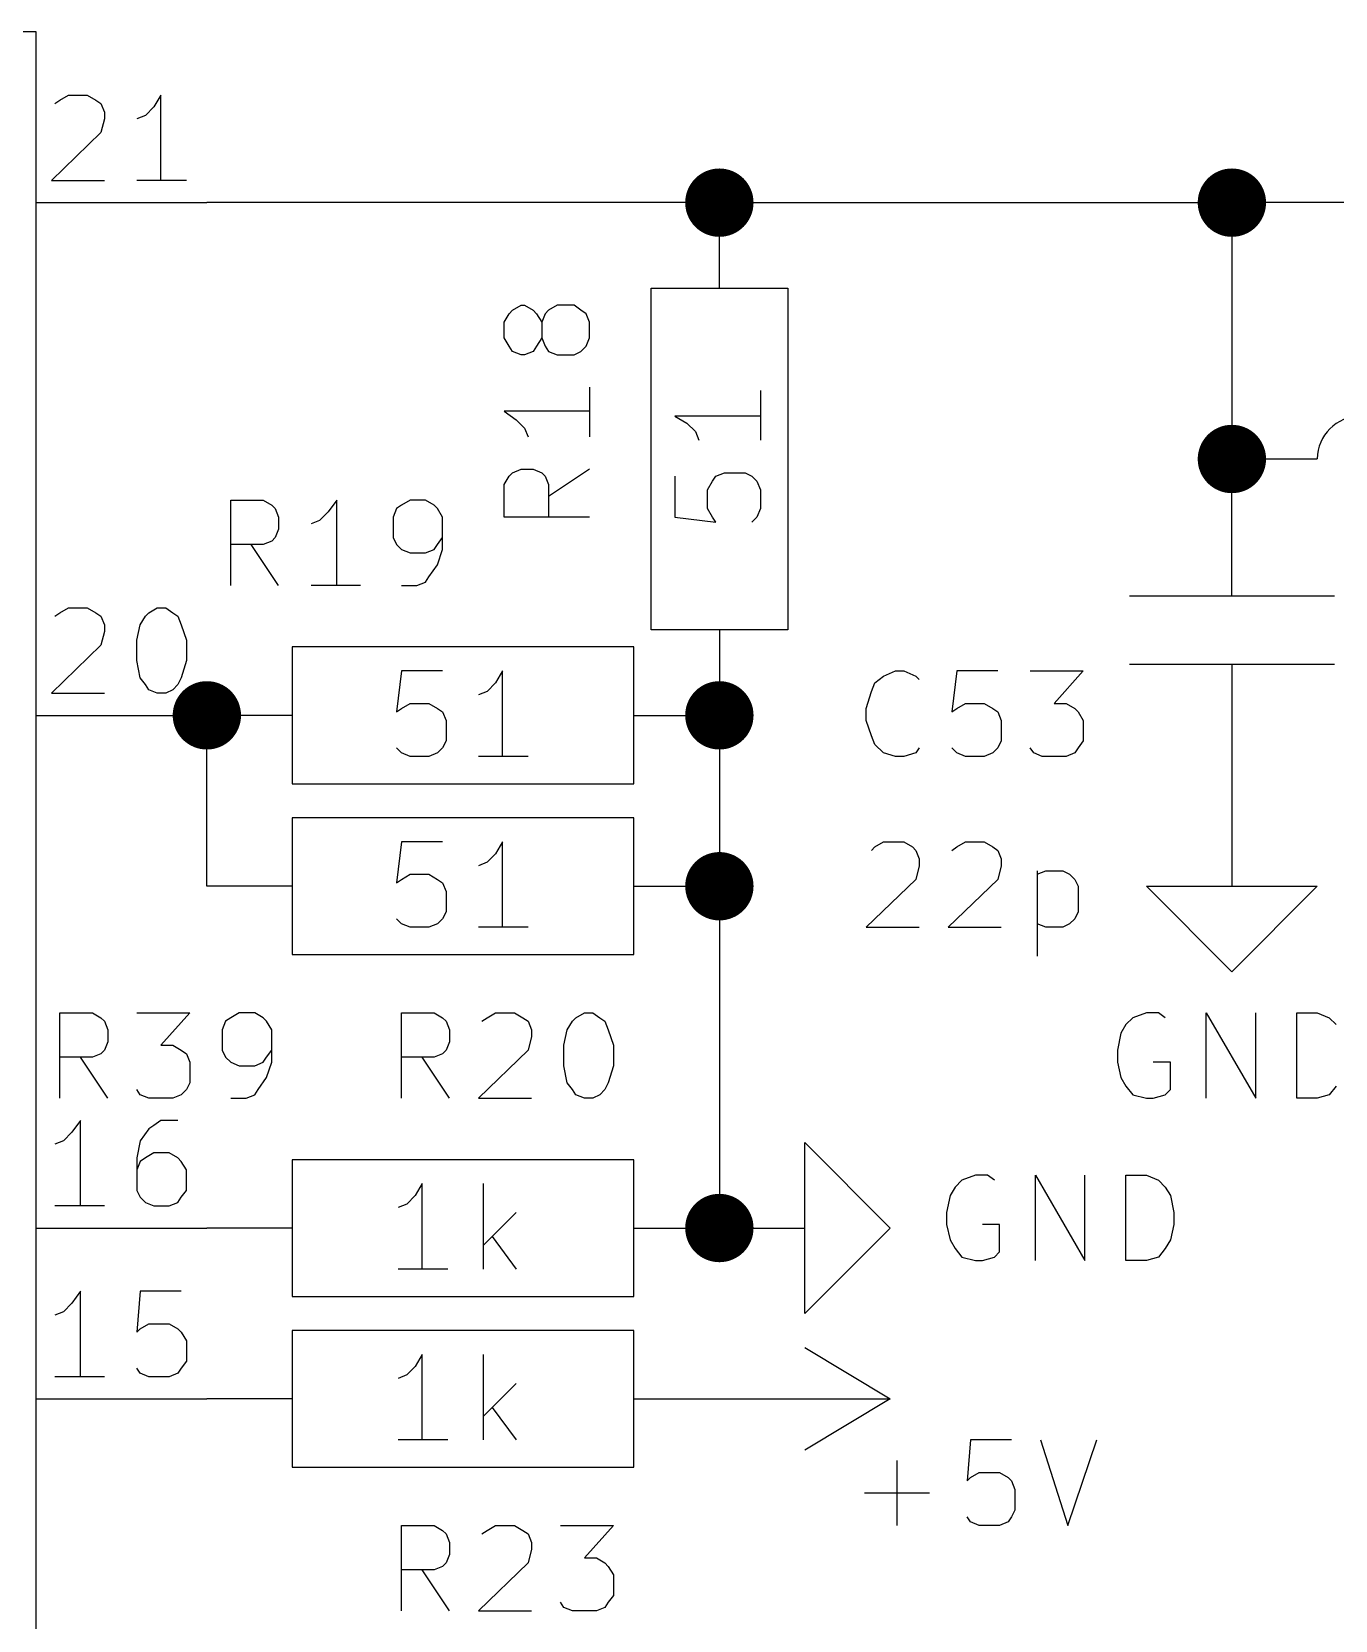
# Model space of a CAD drawing. Extents: x -2.2 to 11.3, y -7.9 to -0.4.
# Drawn here: x 4.297 to 5.06, y -5.179 to -4.25 of the extents above; entities that cross this region are included whole.
import ezdxf

# ---------------------------------------------------------------- set-up
doc = ezdxf.new("R2010")
doc.units = 0
doc.header["$MEASUREMENT"] = 0
for name, color, linetype in [('CYAN2', 4, 'CONTINUOUS'), ('GREEN2', 3, 'CONTINUOUS'), ('LYELLOW', 51, 'CONTINUOUS'), ('RED2', 1, 'CONTINUOUS')]:
    doc.layers.add(name, color=color, linetype=linetype)

msp = doc.modelspace()

# ---------------------------------------------------------------- linework, layer by layer
at = {"layer": 'CYAN2', "linetype": 'CONTINUOUS'}
for p, q in [((4.574, -4.42), (4.577, -4.415)), ((4.577, -4.415), (4.579, -4.413)), ((4.579, -4.413), (4.584, -4.41)), ((4.584, -4.41), (4.586, -4.41)), ((4.586, -4.41), (4.591, -4.413)), ((4.591, -4.413), (4.593, -4.415)), ((4.593, -4.415), (4.596, -4.42)), ((4.598, -4.415), (4.596, -4.42)), ((4.6, -4.413), (4.598, -4.415)), ((4.605, -4.41), (4.6, -4.413)), ((4.615, -4.41), (4.605, -4.41)), ((4.619, -4.413), (4.615, -4.41)), ((4.622, -4.415), (4.619, -4.413)), ((4.624, -4.42), (4.622, -4.415)), ((4.574, -4.429), (4.574, -4.42)), ((4.596, -4.42), (4.596, -4.429)), ((4.624, -4.429), (4.624, -4.42)), ((4.577, -4.434), (4.574, -4.429)), ((4.596, -4.429), (4.593, -4.434)), ((4.596, -4.429), (4.598, -4.434)), ((4.622, -4.434), (4.624, -4.429)), ((4.579, -4.437), (4.577, -4.434)), ((4.584, -4.439), (4.579, -4.437)), ((4.586, -4.439), (4.584, -4.439)), ((4.591, -4.437), (4.586, -4.439)), ((4.593, -4.434), (4.591, -4.437)), ((4.598, -4.434), (4.6, -4.437)), ((4.6, -4.437), (4.605, -4.439)), ((4.605, -4.439), (4.615, -4.439)), ((4.615, -4.439), (4.619, -4.437)), ((4.619, -4.437), (4.622, -4.434)), ((4.624, -4.458), (4.624, -4.487)), ((4.724, -4.46), (4.724, -4.489)), ((4.624, -4.472), (4.574, -4.472)), ((4.574, -4.472), (4.581, -4.477)), ((4.581, -4.477), (4.586, -4.482)), ((4.724, -4.475), (4.674, -4.475)), ((4.674, -4.475), (4.681, -4.479)), ((4.681, -4.479), (4.686, -4.484)), ((4.586, -4.482), (4.588, -4.487)), ((4.686, -4.484), (4.688, -4.489)), ((4.577, -4.51), (4.579, -4.508)), ((4.579, -4.508), (4.584, -4.506)), ((4.584, -4.506), (4.591, -4.506)), ((4.591, -4.506), (4.596, -4.508)), ((4.596, -4.508), (4.598, -4.51)), ((4.624, -4.506), (4.6, -4.522)), ((4.698, -4.51), (4.703, -4.508)), ((4.703, -4.508), (4.715, -4.508)), ((4.715, -4.508), (4.719, -4.51)), ((4.574, -4.515), (4.577, -4.51)), ((4.574, -4.534), (4.574, -4.515)), ((4.598, -4.51), (4.6, -4.515)), ((4.6, -4.515), (4.6, -4.534)), ((4.674, -4.51), (4.674, -4.534)), ((4.693, -4.518), (4.696, -4.513)), ((4.696, -4.513), (4.698, -4.51)), ((4.719, -4.51), (4.722, -4.513)), ((4.722, -4.513), (4.724, -4.518)), ((4.414, -4.574), (4.414, -4.524)), ((4.414, -4.524), (4.433, -4.524)), ((4.433, -4.524), (4.438, -4.527)), ((4.476, -4.524), (4.471, -4.531)), ((4.476, -4.574), (4.476, -4.524)), ((4.519, -4.524), (4.514, -4.527)), ((4.528, -4.524), (4.519, -4.524)), ((4.533, -4.527), (4.528, -4.524)), ((4.693, -4.529), (4.693, -4.518)), ((4.724, -4.518), (4.724, -4.529)), ((4.438, -4.527), (4.44, -4.529)), ((4.44, -4.529), (4.442, -4.534)), ((4.442, -4.534), (4.442, -4.541)), ((4.471, -4.531), (4.466, -4.536)), ((4.511, -4.529), (4.509, -4.534)), ((4.509, -4.534), (4.509, -4.546)), ((4.514, -4.527), (4.511, -4.529)), ((4.535, -4.529), (4.533, -4.527)), ((4.538, -4.534), (4.535, -4.529)), ((4.538, -4.553), (4.538, -4.534)), ((4.624, -4.534), (4.574, -4.534)), ((4.674, -4.534), (4.698, -4.537)), ((4.696, -4.534), (4.693, -4.529)), ((4.698, -4.537), (4.696, -4.534)), ((4.722, -4.534), (4.719, -4.537)), ((4.724, -4.529), (4.722, -4.534)), ((4.442, -4.541), (4.44, -4.546)), ((4.466, -4.536), (4.461, -4.538)), ((4.433, -4.55), (4.414, -4.55)), ((4.442, -4.574), (4.426, -4.55)), ((4.438, -4.548), (4.433, -4.55)), ((4.44, -4.546), (4.438, -4.548)), ((4.509, -4.546), (4.511, -4.55)), ((4.511, -4.55), (4.514, -4.553)), ((4.514, -4.553), (4.519, -4.555)), ((4.528, -4.555), (4.533, -4.553)), ((4.533, -4.553), (4.535, -4.55)), ((4.535, -4.55), (4.538, -4.546)), ((4.535, -4.562), (4.538, -4.553)), ((4.519, -4.555), (4.528, -4.555)), ((4.53, -4.569), (4.535, -4.562)), ((4.523, -4.574), (4.528, -4.572)), ((4.528, -4.572), (4.53, -4.569)), ((4.49, -4.574), (4.461, -4.574)), ((4.514, -4.574), (4.523, -4.574)), ((4.514, -4.624), (4.511, -4.648)), ((4.538, -4.624), (4.514, -4.624)), ((4.573, -4.624), (4.569, -4.631)), ((4.573, -4.674), (4.573, -4.624)), ((4.791, -4.631), (4.796, -4.627)), ((4.796, -4.627), (4.803, -4.624)), ((4.803, -4.624), (4.808, -4.624)), ((4.808, -4.624), (4.815, -4.627)), ((4.815, -4.627), (4.817, -4.629)), ((4.839, -4.624), (4.836, -4.648)), ((4.863, -4.624), (4.839, -4.624)), ((4.882, -4.624), (4.913, -4.624)), ((4.913, -4.624), (4.896, -4.643)), ((4.564, -4.636), (4.559, -4.638)), ((4.569, -4.631), (4.564, -4.636)), ((4.786, -4.646), (4.789, -4.636)), ((4.789, -4.636), (4.791, -4.631)), ((4.511, -4.648), (4.514, -4.646)), ((4.514, -4.646), (4.519, -4.643)), ((4.519, -4.643), (4.53, -4.643)), ((4.53, -4.643), (4.535, -4.646)), ((4.535, -4.646), (4.538, -4.648)), ((4.786, -4.653), (4.786, -4.646)), ((4.836, -4.648), (4.839, -4.646)), ((4.839, -4.646), (4.844, -4.643)), ((4.844, -4.643), (4.855, -4.643)), ((4.855, -4.643), (4.86, -4.646)), ((4.86, -4.646), (4.863, -4.648)), ((4.896, -4.643), (4.903, -4.643)), ((4.903, -4.643), (4.908, -4.646)), ((4.908, -4.646), (4.91, -4.648)), ((4.538, -4.648), (4.54, -4.653)), ((4.54, -4.653), (4.54, -4.665)), ((4.789, -4.662), (4.786, -4.653)), ((4.863, -4.648), (4.865, -4.653)), ((4.865, -4.653), (4.865, -4.665)), ((4.91, -4.648), (4.913, -4.653)), ((4.913, -4.653), (4.913, -4.665)), ((4.54, -4.665), (4.538, -4.669)), ((4.791, -4.667), (4.789, -4.662)), ((4.865, -4.665), (4.863, -4.669)), ((4.913, -4.665), (4.91, -4.669)), ((4.514, -4.672), (4.511, -4.669)), ((4.519, -4.674), (4.514, -4.672)), ((4.53, -4.674), (4.519, -4.674)), ((4.535, -4.672), (4.53, -4.674)), ((4.538, -4.669), (4.535, -4.672)), ((4.588, -4.674), (4.559, -4.674)), ((4.796, -4.672), (4.791, -4.667)), ((4.803, -4.674), (4.796, -4.672)), ((4.808, -4.674), (4.803, -4.674)), ((4.815, -4.672), (4.808, -4.674)), ((4.817, -4.669), (4.815, -4.672)), ((4.839, -4.672), (4.836, -4.669)), ((4.844, -4.674), (4.839, -4.672)), ((4.855, -4.674), (4.844, -4.674)), ((4.86, -4.672), (4.855, -4.674)), ((4.863, -4.669), (4.86, -4.672)), ((4.884, -4.672), (4.882, -4.669)), ((4.889, -4.674), (4.884, -4.672)), ((4.903, -4.674), (4.889, -4.674)), ((4.908, -4.672), (4.903, -4.674)), ((4.91, -4.669), (4.908, -4.672)), ((4.514, -4.724), (4.511, -4.748)), ((4.538, -4.724), (4.514, -4.724)), ((4.569, -4.731), (4.564, -4.736)), ((4.573, -4.724), (4.569, -4.731)), ((4.573, -4.774), (4.573, -4.724)), ((4.789, -4.729), (4.791, -4.727)), ((4.791, -4.727), (4.796, -4.724)), ((4.796, -4.724), (4.808, -4.724)), ((4.808, -4.724), (4.813, -4.727)), ((4.813, -4.727), (4.815, -4.729)), ((4.815, -4.729), (4.817, -4.734)), ((4.836, -4.729), (4.839, -4.727)), ((4.839, -4.727), (4.844, -4.724)), ((4.844, -4.724), (4.855, -4.724)), ((4.855, -4.724), (4.86, -4.727)), ((4.86, -4.727), (4.863, -4.729)), ((4.863, -4.729), (4.865, -4.734)), ((4.564, -4.736), (4.559, -4.738)), ((4.817, -4.738), (4.815, -4.746)), ((4.817, -4.734), (4.817, -4.738)), ((4.865, -4.738), (4.863, -4.746)), ((4.865, -4.734), (4.865, -4.738)), ((4.511, -4.748), (4.514, -4.746)), ((4.514, -4.746), (4.519, -4.743)), ((4.519, -4.743), (4.53, -4.743)), ((4.53, -4.743), (4.535, -4.746)), ((4.535, -4.746), (4.538, -4.748)), ((4.538, -4.748), (4.54, -4.753)), ((4.815, -4.746), (4.786, -4.774)), ((4.863, -4.746), (4.834, -4.774)), ((4.886, -4.741), (4.886, -4.791)), ((4.886, -4.743), (4.891, -4.741)), ((4.891, -4.741), (4.901, -4.741)), ((4.901, -4.741), (4.905, -4.743)), ((4.905, -4.743), (4.908, -4.746)), ((4.908, -4.746), (4.91, -4.75)), ((4.54, -4.753), (4.54, -4.765)), ((4.91, -4.75), (4.91, -4.765)), ((4.54, -4.765), (4.538, -4.769)), ((4.91, -4.765), (4.908, -4.769)), ((4.514, -4.772), (4.511, -4.769)), ((4.519, -4.774), (4.514, -4.772)), ((4.53, -4.774), (4.519, -4.774)), ((4.535, -4.772), (4.53, -4.774)), ((4.538, -4.769), (4.535, -4.772)), ((4.588, -4.774), (4.559, -4.774)), ((4.786, -4.774), (4.817, -4.774)), ((4.834, -4.774), (4.865, -4.774)), ((4.891, -4.774), (4.886, -4.772)), ((4.901, -4.774), (4.891, -4.774)), ((4.905, -4.772), (4.901, -4.774)), ((4.908, -4.769), (4.905, -4.772)), ((4.314, -4.874), (4.314, -4.824)), ((4.314, -4.824), (4.333, -4.824)), ((4.333, -4.824), (4.338, -4.827)), ((4.359, -4.824), (4.39, -4.824)), ((4.39, -4.824), (4.373, -4.843)), ((4.419, -4.824), (4.414, -4.827)), ((4.428, -4.824), (4.419, -4.824)), ((4.433, -4.827), (4.428, -4.824)), ((4.514, -4.874), (4.514, -4.824)), ((4.514, -4.824), (4.533, -4.824)), ((4.533, -4.824), (4.538, -4.827)), ((4.564, -4.827), (4.569, -4.824)), ((4.569, -4.824), (4.58, -4.824)), ((4.58, -4.824), (4.585, -4.827)), ((4.616, -4.827), (4.621, -4.824)), ((4.621, -4.824), (4.626, -4.824)), ((4.626, -4.824), (4.63, -4.827)), ((4.95, -4.824), (4.942, -4.827)), ((4.957, -4.824), (4.95, -4.824)), ((4.961, -4.827), (4.957, -4.824)), ((4.985, -4.874), (4.985, -4.824)), ((4.985, -4.824), (5.014, -4.874)), ((5.014, -4.874), (5.014, -4.824)), ((5.038, -4.874), (5.038, -4.824)), ((5.038, -4.824), (5.05, -4.824)), ((5.05, -4.824), (5.057, -4.827)), ((4.338, -4.827), (4.34, -4.829)), ((4.34, -4.829), (4.342, -4.834)), ((4.411, -4.829), (4.409, -4.834)), ((4.414, -4.827), (4.411, -4.829)), ((4.435, -4.829), (4.433, -4.827)), ((4.438, -4.834), (4.435, -4.829)), ((4.538, -4.827), (4.54, -4.829)), ((4.54, -4.829), (4.542, -4.834)), ((4.561, -4.829), (4.564, -4.827)), ((4.585, -4.827), (4.588, -4.829)), ((4.588, -4.829), (4.59, -4.834)), ((4.611, -4.834), (4.614, -4.829)), ((4.614, -4.829), (4.616, -4.827)), ((4.63, -4.827), (4.633, -4.829)), ((4.633, -4.829), (4.635, -4.834)), ((4.938, -4.831), (4.935, -4.836)), ((4.942, -4.827), (4.938, -4.831)), ((5.057, -4.827), (5.061, -4.831)), ((4.342, -4.841), (4.34, -4.846)), ((4.342, -4.834), (4.342, -4.841)), ((4.409, -4.834), (4.409, -4.846)), ((4.438, -4.853), (4.438, -4.834)), ((4.542, -4.841), (4.54, -4.846)), ((4.542, -4.834), (4.542, -4.841)), ((4.59, -4.838), (4.588, -4.846)), ((4.59, -4.834), (4.59, -4.838)), ((4.609, -4.843), (4.611, -4.834)), ((4.635, -4.834), (4.638, -4.843)), ((4.935, -4.836), (4.933, -4.846)), ((4.333, -4.85), (4.314, -4.85)), ((4.342, -4.874), (4.326, -4.85)), ((4.338, -4.848), (4.333, -4.85)), ((4.34, -4.846), (4.338, -4.848)), ((4.373, -4.843), (4.38, -4.843)), ((4.38, -4.843), (4.385, -4.846)), ((4.385, -4.846), (4.388, -4.848)), ((4.388, -4.848), (4.39, -4.853)), ((4.409, -4.846), (4.411, -4.85)), ((4.411, -4.85), (4.414, -4.853)), ((4.433, -4.853), (4.435, -4.85)), ((4.435, -4.85), (4.438, -4.846)), ((4.533, -4.85), (4.514, -4.85)), ((4.542, -4.874), (4.526, -4.85)), ((4.538, -4.848), (4.533, -4.85)), ((4.54, -4.846), (4.538, -4.848)), ((4.588, -4.846), (4.559, -4.874)), ((4.609, -4.855), (4.609, -4.843)), ((4.638, -4.843), (4.638, -4.855)), ((4.933, -4.846), (4.933, -4.853)), ((4.39, -4.853), (4.39, -4.865)), ((4.414, -4.853), (4.419, -4.855)), ((4.419, -4.855), (4.428, -4.855)), ((4.428, -4.855), (4.433, -4.853)), ((4.435, -4.862), (4.438, -4.853)), ((4.611, -4.865), (4.609, -4.855)), ((4.638, -4.855), (4.635, -4.865)), ((4.933, -4.853), (4.935, -4.862)), ((4.964, -4.853), (4.954, -4.853)), ((4.964, -4.869), (4.964, -4.853)), ((4.361, -4.872), (4.359, -4.869)), ((4.388, -4.869), (4.385, -4.872)), ((4.39, -4.865), (4.388, -4.869)), ((4.428, -4.872), (4.43, -4.869)), ((4.43, -4.869), (4.435, -4.862)), ((4.614, -4.869), (4.611, -4.865)), ((4.616, -4.872), (4.614, -4.869)), ((4.633, -4.869), (4.63, -4.872)), ((4.635, -4.865), (4.633, -4.869)), ((4.935, -4.862), (4.938, -4.867)), ((4.938, -4.867), (4.942, -4.872)), ((4.961, -4.872), (4.964, -4.869)), ((5.061, -4.867), (5.057, -4.872)), ((4.366, -4.874), (4.361, -4.872)), ((4.38, -4.874), (4.366, -4.874)), ((4.385, -4.872), (4.38, -4.874)), ((4.414, -4.874), (4.423, -4.874)), ((4.423, -4.874), (4.428, -4.872)), ((4.559, -4.874), (4.59, -4.874)), ((4.621, -4.874), (4.616, -4.872)), ((4.626, -4.874), (4.621, -4.874)), ((4.63, -4.872), (4.626, -4.874)), ((4.942, -4.872), (4.95, -4.874)), ((4.95, -4.874), (4.954, -4.874)), ((4.954, -4.874), (4.961, -4.872)), ((5.05, -4.874), (5.038, -4.874)), ((5.057, -4.872), (5.05, -4.874)), ((4.526, -4.924), (4.522, -4.931)), ((4.526, -4.974), (4.526, -4.924)), ((4.562, -4.974), (4.562, -4.924)), ((4.838, -4.926), (4.835, -4.931)), ((4.842, -4.922), (4.838, -4.926)), ((4.85, -4.919), (4.842, -4.922)), ((4.857, -4.919), (4.85, -4.919)), ((4.861, -4.922), (4.857, -4.919)), ((4.885, -4.969), (4.885, -4.919)), ((4.885, -4.919), (4.914, -4.969)), ((4.914, -4.969), (4.914, -4.919)), ((4.938, -4.969), (4.938, -4.919)), ((4.938, -4.919), (4.95, -4.919)), ((4.95, -4.919), (4.957, -4.922)), ((4.957, -4.922), (4.961, -4.926)), ((4.961, -4.926), (4.964, -4.931)), ((4.522, -4.931), (4.517, -4.936)), ((4.835, -4.931), (4.833, -4.941)), ((4.964, -4.931), (4.966, -4.941)), ((4.517, -4.936), (4.512, -4.938)), ((4.581, -4.941), (4.562, -4.96)), ((4.833, -4.941), (4.833, -4.948)), ((4.966, -4.941), (4.966, -4.948)), ((4.833, -4.948), (4.835, -4.957)), ((4.864, -4.948), (4.854, -4.948)), ((4.864, -4.964), (4.864, -4.948)), ((4.966, -4.948), (4.964, -4.957)), ((4.567, -4.955), (4.581, -4.974)), ((4.835, -4.957), (4.838, -4.962)), ((4.838, -4.962), (4.842, -4.967)), ((4.961, -4.962), (4.957, -4.967)), ((4.964, -4.957), (4.961, -4.962)), ((4.842, -4.967), (4.85, -4.969)), ((4.85, -4.969), (4.854, -4.969)), ((4.854, -4.969), (4.861, -4.967)), ((4.861, -4.967), (4.864, -4.964)), ((4.95, -4.969), (4.938, -4.969)), ((4.957, -4.967), (4.95, -4.969)), ((4.541, -4.974), (4.512, -4.974)), ((4.526, -5.024), (4.522, -5.031)), ((4.526, -5.074), (4.526, -5.024)), ((4.562, -5.074), (4.562, -5.024)), ((4.517, -5.036), (4.512, -5.038)), ((4.522, -5.031), (4.517, -5.036)), ((4.581, -5.041), (4.562, -5.06)), ((4.567, -5.055), (4.581, -5.074)), ((4.541, -5.074), (4.512, -5.074)), ((4.847, -5.074), (4.845, -5.098)), ((4.871, -5.074), (4.847, -5.074)), ((4.888, -5.074), (4.904, -5.124)), ((4.904, -5.124), (4.921, -5.074)), ((4.804, -5.124), (4.804, -5.086)), ((4.847, -5.096), (4.852, -5.093)), ((4.852, -5.093), (4.864, -5.093)), ((4.864, -5.093), (4.869, -5.096)), ((4.845, -5.098), (4.847, -5.096)), ((4.869, -5.096), (4.871, -5.098)), ((4.871, -5.098), (4.873, -5.103)), ((4.785, -5.105), (4.823, -5.105)), ((4.873, -5.103), (4.873, -5.115)), ((4.847, -5.122), (4.845, -5.119)), ((4.871, -5.119), (4.869, -5.122)), ((4.873, -5.115), (4.871, -5.119)), ((4.514, -5.174), (4.514, -5.124)), ((4.514, -5.124), (4.533, -5.124)), ((4.533, -5.124), (4.538, -5.127)), ((4.538, -5.127), (4.54, -5.129)), ((4.54, -5.129), (4.542, -5.134)), ((4.561, -5.129), (4.564, -5.127)), ((4.564, -5.127), (4.569, -5.124)), ((4.569, -5.124), (4.58, -5.124)), ((4.58, -5.124), (4.585, -5.127)), ((4.585, -5.127), (4.588, -5.129)), ((4.588, -5.129), (4.59, -5.134)), ((4.607, -5.124), (4.638, -5.124)), ((4.638, -5.124), (4.621, -5.143)), ((4.852, -5.124), (4.847, -5.122)), ((4.864, -5.124), (4.852, -5.124)), ((4.869, -5.122), (4.864, -5.124)), ((4.542, -5.134), (4.542, -5.141)), ((4.59, -5.138), (4.588, -5.146)), ((4.59, -5.134), (4.59, -5.138)), ((4.538, -5.148), (4.533, -5.15)), ((4.54, -5.146), (4.538, -5.148)), ((4.542, -5.141), (4.54, -5.146)), ((4.588, -5.146), (4.559, -5.174)), ((4.621, -5.143), (4.628, -5.143)), ((4.628, -5.143), (4.633, -5.146)), ((4.633, -5.146), (4.635, -5.148)), ((4.635, -5.148), (4.638, -5.153)), ((4.533, -5.15), (4.514, -5.15)), ((4.542, -5.174), (4.526, -5.15)), ((4.638, -5.153), (4.638, -5.165)), ((4.638, -5.165), (4.635, -5.169)), ((4.559, -5.174), (4.59, -5.174)), ((4.609, -5.172), (4.607, -5.169)), ((4.614, -5.174), (4.609, -5.172)), ((4.628, -5.174), (4.614, -5.174)), ((4.633, -5.172), (4.628, -5.174)), ((4.635, -5.169), (4.633, -5.172))]:
    msp.add_line(p, q, dxfattribs=at)
at = {"layer": 'GREEN2', "linetype": 'CONTINUOUS'}
for p, q in [((4.7, -4.35), (4.4, -4.35)), ((4.7, -4.35), (5, -4.35)), ((5.05, -4.35), (5, -4.35)), ((5, -4.35), (5, -4.5)), ((4.4, -4.75), (4.4, -4.65)), ((4.7, -4.65), (4.7, -4.75)), ((4.7, -4.75), (4.7, -4.95))]:
    msp.add_line(p, q, dxfattribs=at)
at = {"layer": 'GREEN2', "const_width": 0.02}
for points in [[(4.69, -4.35, 1), (4.71, -4.35, 1)], [(4.99, -4.35, 1), (5.01, -4.35, 1)], [(4.99, -4.5, 1), (5.01, -4.5, 1)], [(4.39, -4.65, 1), (4.41, -4.65, 1)], [(4.69, -4.65, 1), (4.71, -4.65, 1)], [(4.69, -4.75, 1), (4.71, -4.75, 1)], [(4.69, -4.95, 1), (4.71, -4.95, 1)]]:
    msp.add_lwpolyline(points, format="xyb", close=True, dxfattribs=at)
at = {"layer": 'LYELLOW', "linetype": 'CONTINUOUS'}
for p, q in [((4.3, -4.25), (3.3, -4.25)), ((4.3, -5.75), (4.3, -4.25))]:
    msp.add_line(p, q, dxfattribs=at)
at = {"layer": 'RED2', "linetype": 'CONTINUOUS'}
for p, q in [((4.3, -4.25), (3.3, -4.25)), ((4.3, -4.25), (3.3, -4.25)), ((4.3, -5.75), (4.3, -4.25)), ((4.3, -5.75), (4.3, -4.25)), ((4.311, -4.292), (4.314, -4.29)), ((4.314, -4.29), (4.319, -4.287)), ((4.319, -4.287), (4.33, -4.287)), ((4.33, -4.287), (4.335, -4.29)), ((4.335, -4.29), (4.338, -4.292)), ((4.338, -4.292), (4.34, -4.297)), ((4.369, -4.294), (4.364, -4.299)), ((4.373, -4.287), (4.369, -4.294)), ((4.373, -4.337), (4.373, -4.287)), ((4.34, -4.301), (4.338, -4.309)), ((4.34, -4.297), (4.34, -4.301)), ((4.364, -4.299), (4.359, -4.301)), ((4.338, -4.309), (4.309, -4.337)), ((4.309, -4.337), (4.34, -4.337)), ((4.388, -4.337), (4.359, -4.337)), ((4.3, -4.35), (4.4, -4.35)), ((4.7, -4.4), (4.7, -4.35)), ((5.13, -4.35), (5.05, -4.35)), ((4.66, -4.6), (4.66, -4.4)), ((4.66, -4.4), (4.74, -4.4)), ((4.74, -4.4), (4.74, -4.6)), ((5.05, -4.5), (5, -4.5)), ((5, -4.58), (5, -4.5)), ((4.94, -4.58), (5.06, -4.58)), ((4.311, -4.592), (4.314, -4.59)), ((4.314, -4.59), (4.319, -4.587)), ((4.319, -4.587), (4.33, -4.587)), ((4.33, -4.587), (4.335, -4.59)), ((4.335, -4.59), (4.338, -4.592)), ((4.364, -4.592), (4.366, -4.59)), ((4.366, -4.59), (4.371, -4.587)), ((4.371, -4.587), (4.376, -4.587)), ((4.376, -4.587), (4.38, -4.59)), ((4.38, -4.59), (4.383, -4.592)), ((4.338, -4.592), (4.34, -4.597)), ((4.34, -4.601), (4.338, -4.609)), ((4.34, -4.597), (4.34, -4.601)), ((4.359, -4.606), (4.361, -4.597)), ((4.361, -4.597), (4.364, -4.592)), ((4.383, -4.592), (4.385, -4.597)), ((4.385, -4.597), (4.388, -4.606)), ((4.74, -4.6), (4.66, -4.6)), ((4.7, -4.6), (4.7, -4.65)), ((4.338, -4.609), (4.309, -4.637)), ((4.359, -4.618), (4.359, -4.606)), ((4.388, -4.606), (4.388, -4.618)), ((4.45, -4.61), (4.45, -4.69)), ((4.65, -4.61), (4.45, -4.61)), ((4.65, -4.69), (4.65, -4.61)), ((4.361, -4.628), (4.359, -4.618)), ((4.388, -4.618), (4.385, -4.628)), ((4.364, -4.632), (4.361, -4.628)), ((4.385, -4.628), (4.383, -4.632)), ((4.94, -4.62), (5.06, -4.62)), ((5, -4.62), (5, -4.7)), ((4.309, -4.637), (4.34, -4.637)), ((4.366, -4.635), (4.364, -4.632)), ((4.371, -4.637), (4.366, -4.635)), ((4.376, -4.637), (4.371, -4.637)), ((4.38, -4.635), (4.376, -4.637)), ((4.383, -4.632), (4.38, -4.635)), ((4.3, -4.65), (4.4, -4.65)), ((4.45, -4.65), (4.4, -4.65)), ((4.65, -4.65), (4.7, -4.65)), ((4.45, -4.69), (4.65, -4.69)), ((5, -4.7), (5, -4.75)), ((4.45, -4.71), (4.45, -4.79)), ((4.65, -4.71), (4.45, -4.71)), ((4.65, -4.79), (4.65, -4.71)), ((4.45, -4.75), (4.4, -4.75)), ((4.65, -4.75), (4.7, -4.75)), ((5, -4.8), (4.95, -4.75)), ((4.95, -4.75), (5, -4.75)), ((5, -4.75), (5.05, -4.75)), ((5.05, -4.75), (5, -4.8)), ((4.45, -4.79), (4.65, -4.79)), ((4.326, -4.887), (4.321, -4.894)), ((4.326, -4.937), (4.326, -4.887)), ((4.373, -4.887), (4.369, -4.89)), ((4.383, -4.887), (4.373, -4.887)), ((4.321, -4.894), (4.316, -4.899)), ((4.366, -4.892), (4.361, -4.899)), ((4.369, -4.89), (4.366, -4.892)), ((4.316, -4.899), (4.311, -4.901)), ((4.361, -4.899), (4.359, -4.909)), ((4.369, -4.906), (4.364, -4.909)), ((4.378, -4.906), (4.369, -4.906)), ((4.383, -4.909), (4.378, -4.906)), ((4.75, -4.95), (4.75, -4.9)), ((4.75, -4.9), (4.8, -4.95)), ((4.359, -4.909), (4.359, -4.928)), ((4.361, -4.911), (4.359, -4.916)), ((4.364, -4.909), (4.361, -4.911)), ((4.385, -4.911), (4.383, -4.909)), ((4.388, -4.916), (4.385, -4.911)), ((4.388, -4.928), (4.388, -4.916)), ((4.45, -4.91), (4.45, -4.99)), ((4.65, -4.91), (4.45, -4.91)), ((4.65, -4.99), (4.65, -4.91)), ((4.359, -4.928), (4.361, -4.932)), ((4.361, -4.932), (4.364, -4.935)), ((4.364, -4.935), (4.369, -4.937)), ((4.378, -4.937), (4.383, -4.935)), ((4.383, -4.935), (4.385, -4.932)), ((4.385, -4.932), (4.388, -4.928)), ((4.34, -4.937), (4.311, -4.937)), ((4.369, -4.937), (4.378, -4.937)), ((4.3, -4.95), (4.4, -4.95)), ((4.45, -4.95), (4.4, -4.95)), ((4.65, -4.95), (4.7, -4.95)), ((4.7, -4.95), (4.75, -4.95)), ((4.8, -4.95), (4.75, -5)), ((4.75, -5), (4.75, -4.95)), ((4.326, -4.987), (4.321, -4.994)), ((4.326, -5.037), (4.326, -4.987)), ((4.361, -4.987), (4.359, -5.011)), ((4.385, -4.987), (4.361, -4.987)), ((4.45, -4.99), (4.65, -4.99)), ((4.316, -4.999), (4.311, -5.001)), ((4.321, -4.994), (4.316, -4.999)), ((4.359, -5.011), (4.361, -5.009)), ((4.361, -5.009), (4.366, -5.006)), ((4.366, -5.006), (4.378, -5.006)), ((4.378, -5.006), (4.383, -5.009)), ((4.383, -5.009), (4.385, -5.011)), ((4.45, -5.01), (4.45, -5.09)), ((4.65, -5.01), (4.45, -5.01)), ((4.65, -5.09), (4.65, -5.01)), ((4.385, -5.011), (4.388, -5.016)), ((4.388, -5.016), (4.388, -5.028)), ((4.388, -5.028), (4.385, -5.032)), ((4.75, -5.02), (4.8, -5.05)), ((4.34, -5.037), (4.311, -5.037)), ((4.361, -5.035), (4.359, -5.032)), ((4.366, -5.037), (4.361, -5.035)), ((4.378, -5.037), (4.366, -5.037)), ((4.383, -5.035), (4.378, -5.037)), ((4.385, -5.032), (4.383, -5.035)), ((4.3, -5.05), (4.4, -5.05)), ((4.45, -5.05), (4.4, -5.05)), ((4.65, -5.05), (4.7, -5.05)), ((4.7, -5.05), (4.8, -5.05)), ((4.8, -5.05), (4.75, -5.08)), ((4.45, -5.09), (4.65, -5.09))]:
    msp.add_line(p, q, dxfattribs=at)
at = {"layer": 'RED2'}
msp.add_arc((5.075, -4.5), 0.025, -359.9, -180.1, dxfattribs=at)

doc.saveas('drawing.dxf')
